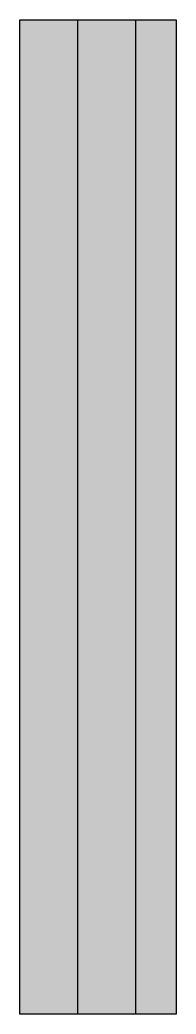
# Model space of a CAD drawing. Header units: millimetres. Extents: x 474215 to 2043163, y -374230 to 1199080.
# Drawn here: x 2042910 to 2043163, y 1197471 to 1199080 of the extents above.
import ezdxf

# ---------------------------------------------------------------- set-up
doc = ezdxf.new("R2010")
doc.units = ezdxf.units.MM
doc.header["$MEASUREMENT"] = 0
doc.layers.add('1-furnitura', color=250, linetype='Continuous')

msp = doc.modelspace()

# ---------------------------------------------------------------- hatches: boundary and pattern name
at = {"layer": '1-furnitura'}
h = msp.add_hatch(color=31, dxfattribs=at)
h.set_gradient(color1=(255, 186, 117), color2=(255, 230, 204), rotation=180, one_color=1, tint=0.9, name='SPHERICAL')
h.paths.add_polyline_path([(2042910.2, 1197474.7), (2042910.2, 1197470.6), (2043162.9, 1197470.6), (2043162.9, 1199080.3), (2042910.2, 1199080.3)])

# ---------------------------------------------------------------- linework, layer by layer
at = {"layer": '1-furnitura', "color": 3}
msp.add_lwpolyline([(2042910.2, 1199080.3), (2043162.9, 1199080.3), (2043162.9, 1197470.6), (2042910.2, 1197470.6)], dxfattribs=at)
at = {"layer": '1-furnitura', "color": 21}
for points in [[(2042910.2, 1197470.6), (2042910.2, 1199080.3)], [(2043004, 1197470.6), (2043004, 1199080.3)], [(2043097.7, 1197470.6), (2043097.7, 1199080.3)]]:
    msp.add_lwpolyline(points, dxfattribs=at)

doc.saveas('drawing.dxf')
